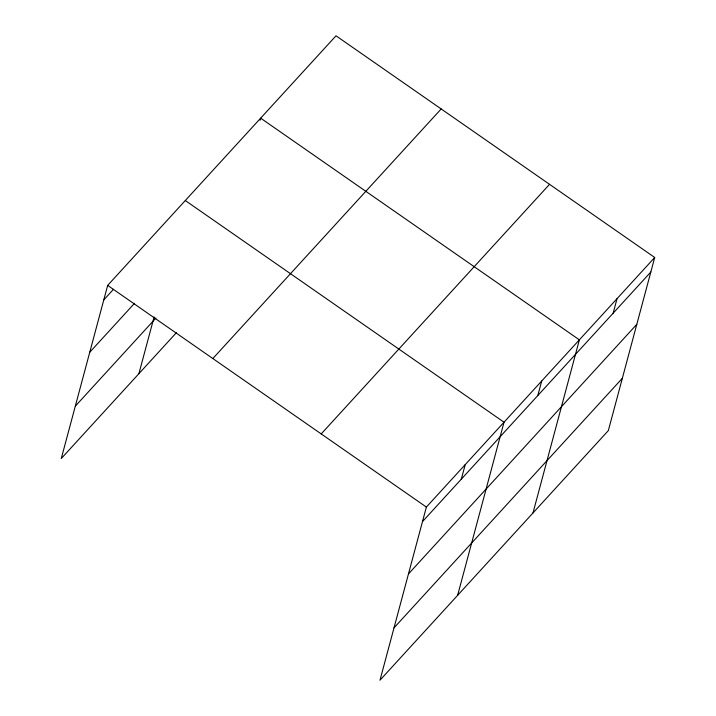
<?xml version="1.0" encoding="UTF-8"?>
<svg xmlns="http://www.w3.org/2000/svg" width="716" height="716" viewBox="0 0 716 716"><rect width="100%" height="100%" fill="white"/><g stroke="black" fill="none" stroke-linecap="round" stroke-linejoin="round"><path stroke-width="1.07" d="M654.719 257.483L426.378 507.071L379.99 680.2L608.332 430.611L654.719 257.483L336.01 35.8L107.668 285.389L61.281 458.517L176.592 332.475M138.913 373.654L154.101 317M260.096 120.234L260.66 118.167L579.369 339.849L532.981 512.978M461.31 479.156L465.203 464.648M457.631 595.336L504.019 422.216L185.301 200.534M537.805 395.545L541.69 381.028M613.156 313.178L617.04 298.67M103.784 299.906L113.486 289.291M89.76 352.245L134.545 303.289M75.305 406.169L155.954 318.02M212.849 358.546L441.181 108.957M321.207 433.923L549.548 184.325M422.494 521.588L650.835 271.999M408.469 573.928L636.801 324.339M394.015 627.86L622.356 378.272M107.668 285.389L426.378 507.071"/></g></svg>
